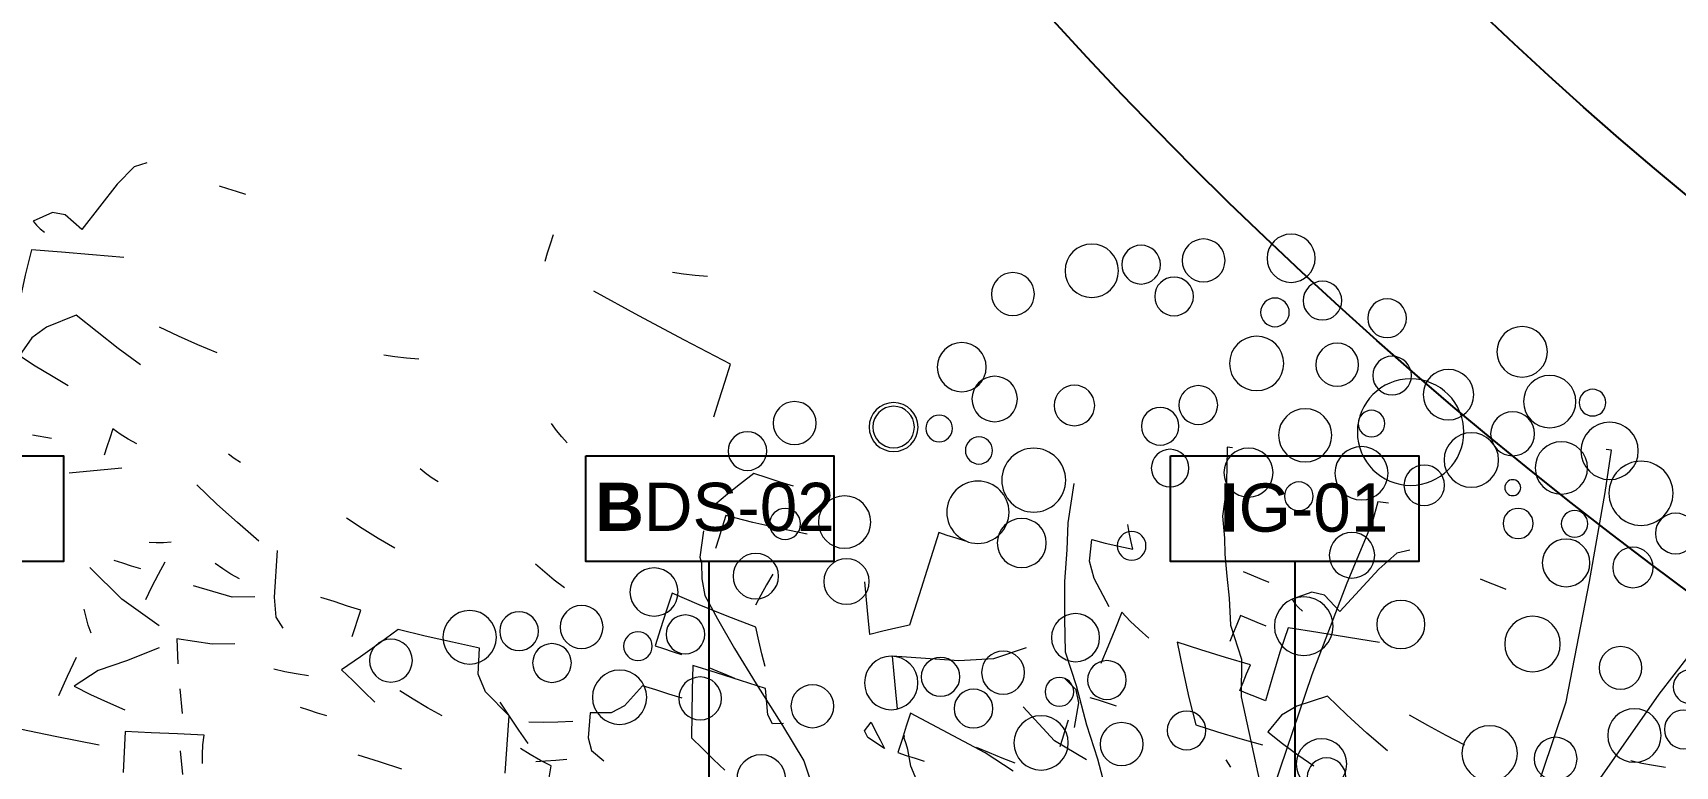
# Model space of a CAD drawing. Header units: metres. Extents: x -325 to 301, y -147 to 149.
# Drawn here: x 15.595 to 16.874, y 82.159 to 82.729 of the extents above; entities that cross this region are included whole.
import ezdxf

# ---------------------------------------------------------------- set-up
doc = ezdxf.new("R2010")
doc.units = ezdxf.units.M
doc.layers.add('-AUX-QAD', color=5, linetype='Continuous', plot=False)
doc.layers.add('-AUX_MON', color=3, linetype='Continuous', plot=False)
doc.layers.add('0-TX-1_25', color=7, linetype='Continuous', true_color=0x3f4f7f)
for name, color, linetype, lineweight in [('05-VEG-gris 50%', 253, 'Continuous', 18), ('05-VEG-sec plano 2_', 251, 'Continuous', 18), ('1-CM', 7, 'Continuous', 0)]:
    doc.layers.add(name, color=color, linetype=linetype, lineweight=lineweight)
for name, color, linetype in [('10-DET_TERRENY_compactat', 252, 'Continuous'), ('A-KEYPLAN_HATCH', 7, 'Continuous'), ('A_TEXT_2', 7, 'Continuous')]:
    doc.layers.add(name, color=color, linetype=linetype)
doc.styles.get("Standard").update_dxf_attribs({"font": 'arial.ttf'})

# ---------------------------------------------------------------- blocks, each defined once
blk = doc.blocks.new('arbusto')
at = {"color": 0}
for p, q in [((84.9598, 110.0241), (84.9602, 110.0311)), ((85.0753, 110.029), (85.0665, 110.0276)), ((84.959, 110.0111), (84.9593, 110.0174)), ((84.9593, 110.0174), (84.9598, 110.0241)), ((85.0581, 110.0264), (85.05, 110.0256)), ((85.0665, 110.0276), (85.0581, 110.0264)), ((84.6633, 110.0093), (84.6552, 110.0042)), ((84.7245, 110.0055), (84.7182, 110.0059)), ((84.7312, 110.0051), (84.7245, 110.0055)), ((84.7381, 110.0047), (84.7312, 110.0051)), ((84.6552, 110.0042), (84.6465, 109.9891)), ((85.0341, 109.9895), (84.9983, 109.9987)), ((84.6465, 109.9891), (84.6297, 109.9512)), ((85.0703, 109.9805), (85.0341, 109.9895)), ((85.1068, 109.972), (85.0703, 109.9805)), ((85.106, 109.9583), (85.1068, 109.972)), ((84.4677, 109.9562), (84.465, 109.9613)), ((84.6063, 109.9578), (84.5944, 109.9484)), ((84.6155, 109.9586), (84.6063, 109.9578)), ((84.6297, 109.9512), (84.6155, 109.9586)), ((85.1052, 109.9451), (85.106, 109.9583)), ((84.4639, 109.9444), (84.474, 109.9457)), ((84.4706, 109.951), (84.4677, 109.9562)), ((84.474, 109.9457), (84.4706, 109.951)), ((84.5611, 109.9554), (84.5548, 109.9558)), ((84.5678, 109.955), (84.5611, 109.9554)), ((84.5748, 109.9546), (84.5678, 109.955)), ((84.5944, 109.9484), (84.5973, 109.9462)), ((84.5973, 109.9462), (84.6005, 109.9443)), ((85.1044, 109.9321), (85.1052, 109.9451)), ((84.4438, 109.9426), (84.4538, 109.9433)), ((84.4473, 109.9275), (84.4438, 109.9426)), ((84.4538, 109.9433), (84.4639, 109.9444)), ((84.6005, 109.9443), (84.6041, 109.9428)), ((84.6417, 109.9354), (84.6197, 109.9318)), ((84.664, 109.9391), (84.6417, 109.9354)), ((84.4544, 109.9167), (84.4473, 109.9275)), ((84.5629, 109.9253), (84.5625, 109.9183)), ((84.5692, 109.9249), (84.5629, 109.9253)), ((84.576, 109.9245), (84.5692, 109.9249)), ((84.5829, 109.924), (84.576, 109.9245)), ((84.6197, 109.9318), (84.5982, 109.9281)), ((84.5982, 109.9281), (84.5983, 109.9094)), ((84.4713, 109.9008), (84.4544, 109.9167)), ((84.5621, 109.9116), (84.5617, 109.9053)), ((84.5625, 109.9183), (84.5621, 109.9116)), ((84.8711, 109.9176), (84.863, 109.9168)), ((84.8794, 109.9189), (84.8711, 109.9176)), ((84.8882, 109.9203), (84.8794, 109.9189)), ((84.4812, 109.9002), (84.4804, 109.8865)), ((84.489, 109.896), (84.4812, 109.9002)), ((84.5983, 109.9094), (84.5989, 109.891)), ((84.9969, 109.8949), (84.9921, 109.8989)), ((85.1425, 109.8997), (85.1349, 109.8901)), ((85.1524, 109.8991), (85.1425, 109.8997)), ((85.1624, 109.8984), (85.1524, 109.8991)), ((85.1724, 109.8978), (85.1624, 109.8984)), ((84.4804, 109.8865), (84.4796, 109.8733)), ((84.4971, 109.8923), (84.489, 109.896)), ((84.5056, 109.8887), (84.4971, 109.8923)), ((84.5439, 109.8927), (84.5259, 109.8925)), ((84.5259, 109.8925), (84.5361, 109.8748)), ((84.5623, 109.8933), (84.5439, 109.8927)), ((84.5811, 109.8941), (84.5623, 109.8933)), ((84.5802, 109.8804), (84.5806, 109.8871)), ((84.5806, 109.8871), (84.5811, 109.8941)), ((84.5989, 109.891), (84.5998, 109.8729)), ((84.6409, 109.8904), (84.6223, 109.8767)), ((84.6585, 109.8824), (84.6409, 109.8904)), ((84.7163, 109.8938), (84.7014, 109.8967)), ((84.7312, 109.8912), (84.7163, 109.8938)), ((84.7461, 109.889), (84.7312, 109.8912)), ((85.0017, 109.8913), (84.9969, 109.8949)), ((85.0065, 109.888), (85.0017, 109.8913)), ((85.1349, 109.8901), (85.1276, 109.8805)), ((85.2822, 109.8911), (85.2807, 109.8674)), ((85.2885, 109.8907), (85.2822, 109.8911)), ((85.2952, 109.8903), (85.2885, 109.8907)), ((85.3022, 109.8899), (85.2952, 109.8903)), ((84.5361, 109.8748), (84.5468, 109.8574)), ((84.5798, 109.8741), (84.5802, 109.8804)), ((84.5861, 109.8737), (84.5798, 109.8741)), ((84.6223, 109.8767), (84.6139, 109.8668)), ((84.6763, 109.8745), (84.6585, 109.8824)), ((84.6946, 109.8671), (84.6763, 109.8745)), ((85.1276, 109.8805), (85.1207, 109.8709)), ((84.4796, 109.8733), (84.4788, 109.8603)), ((84.5928, 109.8733), (84.5861, 109.8737)), ((84.5998, 109.8729), (84.5928, 109.8733)), ((84.6139, 109.8668), (84.6086, 109.8523)), ((85.1303, 109.8653), (85.1298, 109.8567)), ((85.1504, 109.8654), (85.1303, 109.8653)), ((85.1704, 109.8659), (85.1504, 109.8654)), ((85.1905, 109.8667), (85.1704, 109.8659)), ((85.2807, 109.8674), (85.2793, 109.8442)), ((84.5468, 109.8574), (84.5577, 109.8404)), ((84.6086, 109.8523), (84.6213, 109.8478)), ((85.1298, 109.8567), (85.1293, 109.8484)), ((84.4681, 109.8365), (84.4576, 109.8416)), ((84.5577, 109.8404), (84.5741, 109.8407)), ((84.5741, 109.8407), (84.5909, 109.8414)), ((84.5909, 109.8414), (84.6079, 109.8423)), ((84.6213, 109.8478), (84.6344, 109.8438)), ((84.6344, 109.8438), (84.6479, 109.8399)), ((84.9135, 109.8416), (84.9086, 109.8439)), ((84.9184, 109.8396), (84.9135, 109.8416)), ((84.9233, 109.838), (84.9184, 109.8396)), ((85.1293, 109.8484), (85.1288, 109.8404)), ((85.2435, 109.8314), (85.2392, 109.8436)), ((85.2793, 109.8442), (85.2779, 109.8212)), ((84.4728, 109.8284), (84.4681, 109.8365)), ((84.4757, 109.8104), (84.4728, 109.8284)), ((85.1734, 109.8326), (85.1709, 109.8241)), ((85.2477, 109.8194), (85.2435, 109.8314)), ((84.5915, 109.8196), (84.5867, 109.8236)), ((84.6866, 109.8175), (84.6861, 109.8105)), ((84.6927, 109.8151), (84.6866, 109.8175)), ((84.6993, 109.813), (84.6927, 109.8151)), ((84.7768, 109.8182), (84.7719, 109.8203)), ((84.7817, 109.8166), (84.7768, 109.8182)), ((85.1687, 109.8159), (85.1669, 109.808)), ((85.1709, 109.8241), (85.1687, 109.8159)), ((85.252, 109.8078), (85.2477, 109.8194)), ((85.2689, 109.8168), (85.2604, 109.8123)), ((85.2779, 109.8212), (85.2689, 109.8168)), ((85.3634, 109.826), (85.3425, 109.8126)), ((84.4651, 109.7968), (84.4358, 109.8128)), ((84.6857, 109.8038), (84.6853, 109.7975)), ((84.6861, 109.8105), (84.6857, 109.8038)), ((84.7062, 109.8113), (84.6993, 109.813)), ((85.2604, 109.8123), (85.252, 109.8078)), ((85.3187, 109.805), (85.2714, 109.7966)), ((85.3425, 109.8126), (85.3187, 109.805)), ((84.4913, 109.7912), (84.4651, 109.7968)), ((84.6454, 109.8), (84.6316, 109.7988)), ((84.7, 109.7916), (84.6878, 109.7873)), ((84.7727, 109.7834), (84.7552, 109.7932)), ((84.8784, 109.792), (84.8656, 109.7965)), ((84.8914, 109.7879), (84.8784, 109.792)), ((85.0138, 109.7937), (85.006, 109.7978)), ((85.0218, 109.7899), (85.0138, 109.7937)), ((85.1064, 109.8017), (85.1055, 109.788)), ((85.1275, 109.7984), (85.1064, 109.8017)), ((85.1491, 109.7954), (85.1275, 109.7984)), ((85.171, 109.7927), (85.1491, 109.7954)), ((85.1754, 109.7837), (85.171, 109.7927)), ((85.2714, 109.7966), (85.2756, 109.7843)), ((85.4233, 109.8023), (85.417, 109.8026)), ((85.43, 109.8018), (85.4233, 109.8023)), ((85.437, 109.8014), (85.43, 109.8018)), ((84.6757, 109.7831), (84.6641, 109.7788)), ((84.6878, 109.7873), (84.6757, 109.7831)), ((84.7904, 109.7741), (84.7727, 109.7834)), ((84.9049, 109.784), (84.8914, 109.7879)), ((85.0303, 109.7863), (85.0218, 109.7899)), ((85.1055, 109.788), (85.1047, 109.7748)), ((85.1799, 109.7752), (85.1754, 109.7837)), ((85.2756, 109.7843), (85.2799, 109.7723)), ((85.4054, 109.7763), (85.4058, 109.7833)), ((84.4234, 109.7735), (84.4134, 109.7741)), ((84.4334, 109.7729), (84.4234, 109.7735)), ((84.4433, 109.7723), (84.4334, 109.7729)), ((84.8086, 109.7649), (84.7904, 109.7741)), ((85.1047, 109.7748), (85.1039, 109.7618)), ((85.1844, 109.7668), (85.1799, 109.7752)), ((85.2799, 109.7723), (85.2842, 109.7607)), ((85.4046, 109.7633), (85.405, 109.7696)), ((85.405, 109.7696), (85.4054, 109.7763)), ((84.2188, 109.7661), (84.2125, 109.7664)), ((84.2256, 109.7656), (84.2188, 109.7661)), ((84.2325, 109.7652), (84.2256, 109.7656)), ((85.1039, 109.7618), (85.1102, 109.7614)), ((85.1102, 109.7614), (85.1169, 109.761)), ((85.1169, 109.761), (85.1239, 109.7605)), ((85.2942, 109.7601), (85.2936, 109.7501)), ((85.3534, 109.7455), (85.2942, 109.7601)), ((83.8996, 109.7137), (83.8907, 109.7462)), ((84.7372, 109.7455), (84.7322, 109.7445)), ((84.7423, 109.747), (84.7372, 109.7455)), ((84.7475, 109.7486), (84.7423, 109.747)), ((85.1336, 109.7549), (85.1375, 109.7377)), ((85.1516, 109.7538), (85.1336, 109.7549)), ((85.1698, 109.7527), (85.1516, 109.7538)), ((85.1885, 109.7516), (85.1698, 109.7527)), ((85.1948, 109.7337), (85.1885, 109.7516)), ((85.2651, 109.7396), (85.2683, 109.7467)), ((85.2683, 109.7467), (85.273, 109.7414)), ((85.2936, 109.7501), (85.293, 109.7401)), ((85.3763, 109.7376), (85.3534, 109.7455)), ((84.7465, 109.7336), (84.744, 109.7238)), ((84.7882, 109.7391), (84.7821, 109.7415)), ((84.7949, 109.737), (84.7882, 109.7391)), ((84.8017, 109.7353), (84.7949, 109.737)), ((84.8719, 109.736), (84.8619, 109.7366)), ((84.8819, 109.7353), (84.8719, 109.736)), ((84.8919, 109.7347), (84.8819, 109.7353)), ((84.8914, 109.7278), (84.8919, 109.7347)), ((85.1375, 109.7377), (85.1415, 109.7207)), ((85.1996, 109.7282), (85.1948, 109.7337)), ((85.2687, 109.7355), (85.2651, 109.7396)), ((85.2824, 109.7308), (85.2687, 109.7355)), ((85.273, 109.7414), (85.2777, 109.7361)), ((85.2777, 109.7361), (85.2824, 109.7308)), ((85.293, 109.7401), (85.2923, 109.7302)), ((84.7173, 109.7254), (84.711, 109.7258)), ((84.724, 109.725), (84.7173, 109.7254)), ((84.7309, 109.7246), (84.724, 109.725)), ((84.744, 109.7238), (84.7416, 109.7139)), ((84.7998, 109.7211), (84.7709, 109.7221)), ((84.8156, 109.7253), (84.7998, 109.7211)), ((84.8906, 109.7148), (84.891, 109.721)), ((84.891, 109.721), (84.8914, 109.7278)), ((84.9215, 109.7279), (84.9107, 109.7148)), ((84.9416, 109.728), (84.9215, 109.7279)), ((84.9616, 109.7285), (84.9416, 109.728)), ((84.9817, 109.7292), (84.9616, 109.7285)), ((84.9852, 109.7108), (84.9817, 109.7292)), ((85.1021, 109.7318), (85.0932, 109.7146)), ((85.1121, 109.7312), (85.1021, 109.7318)), ((85.1221, 109.7306), (85.1121, 109.7312)), ((85.132, 109.73), (85.1221, 109.7306)), ((85.1415, 109.7207), (85.1455, 109.7041)), ((85.2072, 109.7304), (85.1996, 109.7282)), ((85.2923, 109.7302), (85.2986, 109.7298)), ((85.2986, 109.7298), (85.3054, 109.7294)), ((85.3054, 109.7294), (85.3123, 109.7289)), ((83.9053, 109.7004), (83.8996, 109.7137)), ((84.7231, 109.7002), (84.695, 109.7166)), ((84.7416, 109.7139), (84.7397, 109.704)), ((84.9107, 109.7148), (84.8999, 109.7022)), ((84.9936, 109.6999), (84.9852, 109.7108)), ((85.0932, 109.7146), (85.085, 109.7073)), ((83.9126, 109.6947), (83.9053, 109.7004)), ((84.7538, 109.6881), (84.7231, 109.7002)), ((84.8999, 109.7022), (84.8891, 109.6898)), ((85.0142, 109.6871), (84.9936, 109.6999)), ((85.085, 109.7073), (85.0703, 109.7037)), ((85.0703, 109.7037), (85.0733, 109.6857)), ((85.1455, 109.7041), (85.1551, 109.6985)), ((85.1551, 109.6985), (85.1648, 109.6929)), ((84.0874, 109.687), (84.0779, 109.6946)), ((84.097, 109.6797), (84.0874, 109.687)), ((84.7013, 109.6813), (84.6986, 109.6865)), ((84.7942, 109.6847), (84.7684, 109.6822)), ((84.81, 109.6889), (84.7942, 109.6847)), ((84.8891, 109.6898), (84.8988, 109.6842)), ((85.0179, 109.6669), (85.0142, 109.6871)), ((85.0393, 109.6886), (85.0292, 109.6862)), ((85.0495, 109.6913), (85.0393, 109.6886)), ((85.0597, 109.6944), (85.0495, 109.6913)), ((85.0733, 109.6857), (85.078, 109.6776)), ((85.1648, 109.6929), (85.1745, 109.6873)), ((84.0179, 109.6763), (84.0068, 109.6789)), ((84.0295, 109.6738), (84.0179, 109.6763)), ((84.0414, 109.6718), (84.0295, 109.6738)), ((84.1066, 109.6728), (84.097, 109.6797)), ((84.7042, 109.6761), (84.7013, 109.6813)), ((84.7076, 109.6709), (84.7042, 109.6761)), ((84.7684, 109.6822), (84.7737, 109.6649)), ((84.8988, 109.6842), (84.9085, 109.6786)), ((84.9085, 109.6786), (84.9181, 109.673)), ((85.078, 109.6776), (85.0884, 109.6726)), ((83.9238, 109.6653), (83.9157, 109.6645)), ((83.9322, 109.6665), (83.9238, 109.6653)), ((83.941, 109.6679), (83.9322, 109.6665)), ((84.1224, 109.6648), (84.116, 109.6622)), ((84.1294, 109.6677), (84.1224, 109.6648)), ((84.1365, 109.6709), (84.1294, 109.6677)), ((84.7578, 109.6728), (84.7372, 109.658)), ((85.0217, 109.6466), (85.0179, 109.6669)), ((85.0358, 109.6638), (85.0279, 109.6663)), ((85.044, 109.6616), (85.0358, 109.6638)), ((85.0526, 109.6597), (85.044, 109.6616)), ((84.7014, 109.6513), (84.6985, 109.6364)), ((84.7372, 109.658), (84.7191, 109.6463)), ((84.8733, 109.6557), (84.867, 109.6561)), ((84.88, 109.6553), (84.8733, 109.6557)), ((84.887, 109.6549), (84.88, 109.6553)), ((85.0533, 109.651), (85.0526, 109.6597)), ((84.7191, 109.6463), (84.7052, 109.631)), ((84.7794, 109.6478), (84.7853, 109.6311)), ((84.6985, 109.6364), (84.6959, 109.6215)), ((84.7052, 109.631), (84.7181, 109.6282)), ((84.7181, 109.6282), (84.7312, 109.6257)), ((84.7312, 109.6257), (84.7448, 109.6235)), ((84.9319, 109.6321), (84.9157, 109.6331)), ((84.9487, 109.631), (84.9319, 109.6321)), ((84.7857, 109.616), (84.7672, 109.6121)), ((84.8047, 109.6199), (84.7857, 109.616)), ((84.8055, 109.6128), (84.8047, 109.6199)), ((84.7672, 109.6121), (84.7488, 109.6083)), ((84.7488, 109.6083), (84.7547, 109.5793)), ((84.8069, 109.606), (84.8055, 109.6128)), ((84.8084, 109.5996), (84.8069, 109.606)), ((84.7008, 109.5925), (84.6689, 109.5912)), ((84.733, 109.5942), (84.7008, 109.5925)), ((83.878, 109.5716), (83.8709, 109.5871))]:
    blk.add_line(p, q, dxfattribs=at)
blk = doc.blocks.new('ccddddddddddd')
for points in [[(92.1712, 14.4553), (92.1602, 14.5428), (92.1493, 14.718), (92.0836, 15.0246), (91.9959, 15.3969), (91.9083, 15.813), (91.7769, 16.2947), (91.6454, 16.7984), (91.4921, 17.3458), (91.3606, 17.9152), (91.2292, 18.5284), (91.1196, 19.1415), (91.0977, 19.6452), (91.0868, 20.0174), (91.0868, 20.1926), (91.1087, 20.1926)], [(90.2324, 20.0174), (90.2543, 20.0174), (90.3529, 19.9299), (90.4186, 19.7766), (90.5501, 19.5795), (90.7472, 19.2291), (90.9663, 18.7911), (91.2292, 18.2656), (91.514, 17.6524), (91.7769, 17.0831), (91.974, 16.5794), (92.1274, 16.0757), (92.3245, 15.5283), (92.456, 15.1341), (92.4779, 14.8713), (92.5436, 14.6742), (92.6093, 14.5209), (92.6203, 14.4334)], [(92.6312, 19.9737), (92.6531, 19.9737), (92.6422, 19.8861), (92.6312, 19.7985), (92.6312, 19.689), (92.6093, 19.6014), (92.5984, 19.5357), (92.5765, 19.4481), (92.5546, 19.3605), (92.5327, 19.251), (92.4669, 19.1196), (92.445, 18.9663), (92.3793, 18.7911), (92.3136, 18.6159)], [(91.9631, 19.8423), (92.0069, 19.8423), (92.0178, 19.7547), (92.0836, 19.4919), (92.1712, 19.0977), (92.2588, 18.6159), (92.3245, 18.0247), (92.3903, 17.3239), (92.4122, 16.4699), (92.4122, 15.5721), (92.4012, 14.8056), (92.3355, 14.3239), (92.3136, 14.1049), (92.3245, 14.0939)], [(93.2556, 19.7328), (93.2556, 19.5685), (93.2446, 19.459), (93.2337, 19.3276), (93.2118, 19.1744), (93.1899, 19.043), (93.1241, 18.9116), (93.0584, 18.7583), (92.9927, 18.6269), (92.927, 18.4736)], [(94.734, 19.3167), (94.734, 19.2072), (94.7231, 19.1853), (94.7121, 19.1196), (94.6902, 19.0539), (94.6245, 18.9663), (94.5369, 18.8568), (94.4273, 18.7254), (94.2959, 18.5722), (94.1863, 18.4408), (94.0987, 18.2656)], [(93.6825, 18.3751), (93.7482, 18.4846), (93.7701, 18.5503), (93.7811, 18.5722), (93.792, 18.5941), (93.792, 18.605)]]:
    blk.add_lwpolyline(points)
for centre, radius in [((92.5073, 20.7801), 0.0991), ((92.862, 20.7182), 0.0883), ((92.354, 20.6268), 0.0797), ((93.114, 20.6635), 0.0797), ((93.3111, 20.6087), 0.11), ((91.5105, 20.5392), 0.1039), ((92.0801, 20.594), 0.0797), ((92.9606, 20.554), 0.0797), ((92.5402, 20.5502), 0.059), ((93.6178, 20.4664), 0.0883), ((91.1929, 20.375), 0.0548), ((91.3681, 20.3531), 0.1078), ((91.7844, 20.3203), 0.1039), ((92.0254, 20.364), 0.0797), ((92.2554, 20.375), 0.0883), ((92.584, 20.3312), 0.1117), ((91.9158, 20.1451), 0.219), ((91.0943, 20.1889), 0.1179), ((91.4996, 20.1998), 0.0903), ((92.0801, 20.156), 0.0547), ((92.7963, 20.1269), 0.0797), ((93.7821, 20.1379), 0.1009), ((90.941, 20.0356), 0.1319), ((91.2805, 20.0903), 0.1078), ((91.6518, 20.0684), 0.1122), ((92.343, 20.0684), 0.1095), ((92.9387, 20.0174), 0.0774), ((93.3002, 20.0503), 0.0834), ((93.6288, 20.0284), 0.0936), ((91.4667, 19.9808), 0.0328), ((91.8282, 19.937), 0.0834), ((92.0911, 19.948), 0.1095), ((90.7756, 19.8932), 0.0836), ((92.5511, 19.8823), 0.1009), ((94.0231, 19.8532), 0.1009), ((94.0231, 19.8532), 0.0855), ((91.1929, 19.8713), 0.0548), ((91.4229, 19.8385), 0.062), ((92.3321, 19.8166), 0.059), ((92.873, 19.8532), 0.0774), ((93.8369, 19.8751), 0.0548), ((94.4284, 19.8094), 0.0883), ((90.9289, 19.729), 0.0834), ((91.2038, 19.7071), 0.098), ((93.4207, 19.7218), 0.1314), ((93.6617, 19.8094), 0.0558), ((94.6037, 19.6671), 0.0797), ((92.0801, 19.6086), 0.0936), ((93.6288, 19.5576), 0.1282), ((93.6288, 19.5576), 0.1282), ((92.9825, 19.5138), 0.059), ((93.4316, 19.459), 0.1009), ((94.1655, 19.4371), 0.1078), ((91.2915, 19.3567), 0.1143), ((90.9191, 19.3129), 0.0876), ((91.8392, 19.3567), 0.0991), ((92.2335, 19.291), 0.1209), ((94.4065, 19.3933), 0.0639), ((90.6249, 19.2781), 0.0692), ((94.1217, 19.1963), 0.0936), ((93.1555, 19.1064), 0.0991), ((94.4941, 19.1634), 0.0936), ((90.6243, 19.1009), 0.0797), ((90.8215, 19.0462), 0.11), ((94.8987, 19.0373), 0.0991), ((91.1282, 18.9038), 0.0883), ((91.3999, 18.8859), 0.1139), ((93.0021, 18.9531), 0.0797), ((93.4293, 18.9203), 0.0883), ((93.1883, 18.8765), 0.059), ((93.6812, 18.8655), 0.0797), ((94.7454, 18.884), 0.0797), ((95.1726, 18.8511), 0.0883), ((92.6474, 18.7961), 0.0797), ((93.8784, 18.8108), 0.11), ((94.9316, 18.8073), 0.059), ((95.4245, 18.7964), 0.0797), ((92.0778, 18.7413), 0.1039), ((92.9035, 18.7013), 0.0883), ((93.5279, 18.7561), 0.0797), ((95.6217, 18.7417), 0.11), ((92.0495, 18.6904), 0.0797), ((93.2321, 18.6575), 0.1117), ((94.1851, 18.6685), 0.0883), ((94.6468, 18.6322), 0.0883), ((95.2712, 18.6869), 0.0797), ((94.9754, 18.5884), 0.1117), ((95.9284, 18.5993), 0.0883), ((94.3494, 18.34), 0.1009)]:
    blk.add_circle(centre, radius)
blk = doc.blocks.new('hatch keyplan 2')
at = {"layer": 'A-KEYPLAN_HATCH'}
blk.add_lwpolyline([(0, 0.005477), (0.012875, 0.005477), (0.012875, 0), (0, 0)], close=True, dxfattribs=at)
blk = doc.blocks.new('hatch keyplan')
at = {"layer": 'A-KEYPLAN_HATCH'}
blk.add_blockref('hatch keyplan 2', (1.43058, 0.852147), dxfattribs=at)
blk = doc.blocks.new('T-01')
at = {"layer": 'A-KEYPLAN_HATCH'}
blk.add_blockref('hatch keyplan', (-1.43058, -0.852147), dxfattribs=at)
at = {"layer": 'A_TEXT_2', "insert": (-0.000798, 0.004084), "char_height": 0.0025, "attachment_point": 1}
blk.add_mtext_dynamic_manual_height_columns('\\pi0.00405;{\\fArial|b1|i0|c0|p34;T}-01', width=0.01456192, gutter_width=0.015, heights=[0], dxfattribs=at)
blk = doc.blocks.new('B-DS02')
at = {"layer": 'A-KEYPLAN_HATCH'}
blk.add_blockref('hatch keyplan', (-1.43058, -0.852147), dxfattribs=at)
at = {"layer": 'A_TEXT_2', "insert": (-0.000798, 0.004084), "char_height": 0.0025, "attachment_point": 1}
blk.add_mtext_dynamic_manual_height_columns('\\pi0.00129;{\\fArial|b1|i0|c0|p34;B}DS-02', width=0.01456192, gutter_width=0.015, heights=[0], dxfattribs=at)
blk = doc.blocks.new('IG01')
at = {"layer": 'A-KEYPLAN_HATCH', "xscale": 10, "yscale": 10, "zscale": 10}
blk.add_blockref('hatch keyplan', (-14.3058, -8.52147), dxfattribs=at)
at = {"layer": 'A_TEXT_2', "insert": (-0.00798, 0.04046), "char_height": 0.025, "attachment_point": 1}
blk.add_mtext_dynamic_manual_height_columns('\\pi0.03354;{\\fArial|b1|i0|c0|p34;I}G-01', width=0.1456192, gutter_width=0.15, heights=[0], dxfattribs=at)

msp = doc.modelspace()

# ---------------------------------------------------------------- hatches: boundary and pattern name
at = {"layer": '10-DET_TERRENY_compactat'}
h = msp.add_hatch(dxfattribs=at)
h.set_pattern_fill('HEX', color=256, scale=0.002, angle=0.5782)
h.set_pattern_definition([(0.578232, (0, -10), (-0.0001109957, 0.0109979625), [0.00635, -0.0127]), (120.578232, (0, -10), (-0.0094690171, -0.0055951064), [0.00635, -0.0127]), (60.578232, (0.00635, -9.999936), (-0.0095800128, 0.0054028561), [0.00635, -0.0127])])
edge = h.paths.add_edge_path(flags=16)
edge.add_arc((18.169, 80.7211), 0.0191, 0, 360)
edge = h.paths.add_edge_path(flags=16)
edge.add_arc((17.8473, 80.822), 0.0191, 0, 360)
edge = h.paths.add_edge_path(flags=16)
edge.add_arc((16.6231, 81.2256), 0.0191, 0, 360)
edge = h.paths.add_edge_path(flags=16)
edge.add_arc((16.2445, 81.3465), 0.0191, 0, 360)
edge = h.paths.add_edge_path(flags=16)
edge.add_arc((15.7756, 81.4967), 0.0191, 0, 360)
edge = h.paths.add_edge_path(flags=16)
edge.add_arc((15.399, 81.6181), 0.0191, 0, 360)
edge = h.paths.add_edge_path(flags=16)
edge.add_arc((15.0204, 81.7402), 0.0191, 0, 360)
edge = h.paths.add_edge_path(flags=16)
edge.add_arc((14.5514, 81.8935), 0.0191, 0, 360)
edge = h.paths.add_edge_path(flags=16)
edge.add_arc((20.169, 80.7211), 0.0191, 0, 360)
edge = h.paths.add_edge_path(flags=16)
edge.add_arc((19.669, 80.7211), 0.0191, 0, 360)
edge = h.paths.add_edge_path(flags=16)
edge.add_arc((19.169, 80.7211), 0.0191, 0, 360)
edge = h.paths.add_edge_path(flags=16)
edge.add_arc((18.669, 80.7211), 0.0191, 0, 360)
edge = h.paths.add_edge_path()
edge.add_line((17.5244, 80.9563), (17.5244, 80.9059))
edge.add_arc((-145.9364, -420.796), 527.6592, 71.881157, 71.953735, ccw=False)
edge.add_line((18.1598, 80.6985), (20.5286, 80.6985))
edge.add_line((20.5286, 80.6985), (20.5286, 80.7485))
edge.add_line((20.5286, 80.7485), (18.1677, 80.7485))
edge.add_line((18.1677, 80.7485), (17.5244, 80.9563))
edge = h.paths.add_edge_path()
edge.add_line((17.4786, 80.925), (17.4589, 80.9424))
edge.add_arc((17.4485, 80.9599), 0.0204, 30.4281, 301.003, ccw=False)
edge.add_line((17.466, 80.9702), (17.0135, 81.1213))
edge.add_arc((16.9997, 81.108), 0.0191, -259.7642, 43.9597, ccw=False)
edge.add_line((16.9963, 81.1269), (14.526, 81.9248))
edge.add_line((14.526, 81.9248), (14.3634, 81.9248))
edge.add_line((14.3634, 81.9248), (14.3634, 81.8967))
edge.add_line((14.3634, 81.8967), (14.4575, 81.8946))
edge.add_arc((-666.8326, -2046.0074), 2234.306, 72.1651353, 72.2464994, ccw=False)
edge = h.paths.add_edge_path(flags=17)
edge.add_line((17.4786, 80.9709), (17.4786, 80.971))
edge.add_line((17.4786, 80.971), (17.4779, 80.9713))
edge.add_arc((17.4687, 80.9545), 0.0191, 58.6235, 61.0692, ccw=False)

# ---------------------------------------------------------------- linework, layer by layer
at = {"layer": '-AUX-QAD'}
for centre, radius in [((18.8197, 84.9467), 3.2831), ((18.8197, 84.9467), 3.0405), ((16.8976, 80.8283), 4.4232), ((16.8976, 80.8283), 4.2075)]:
    msp.add_circle(centre, radius, dxfattribs=at)
at = {"layer": '-AUX_MON'}
for radius in [2.8823, 2.6397]:
    msp.add_circle((18.8197, 84.9467), radius, dxfattribs=at)
at = {"layer": '0-TX-1_25'}
for points in [[(16.122, 80.6918), (16.122, 82.3182)], [(16.5777, 82.3182), (16.5777, 80.4671)]]:
    msp.add_lwpolyline(points, dxfattribs=at)

# ---------------------------------------------------------------- block references
at = {"layer": '0-TX-1_25', "xscale": 15, "yscale": 15, "zscale": 15}
for name, p in [('T-01', (15.4263, 82.3182)), ('B-DS02', (16.0259, 82.3182))]:
    msp.add_blockref(name, p, dxfattribs=at)
at = {"layer": '05-VEG-gris 50%', "xscale": 1.080001674432827, "yscale": 1.080001674432827, "zscale": 1.080001674432827, "rotation": 345.7981080366741}
msp.add_blockref('arbusto', (-102.1067, -10.1177), dxfattribs=at)
at = {"layer": '05-VEG-sec plano 2_'}
for name, p, xscale, yscale, zscale, rotation in [('arbusto', (-108.1477, -0.7254), 1.080001674432827, 1.080001674432827, 1.080001674432827, 341.2219139133144), ('ccddddddddddd', (33.3056, 76.0959, 0), -0.1891516853244664, 0.1891516853244665, 0.1891516853244665, 351.5533585797852)]:
    msp.add_blockref(name, p, dxfattribs=dict(at, xscale=xscale, yscale=yscale, zscale=zscale, rotation=rotation))
at = {"layer": '1-CM', "xscale": 1.5, "yscale": 1.5, "zscale": 1.5}
msp.add_blockref('IG01', (16.4811, 82.3182), dxfattribs=at)

doc.saveas('drawing.dxf')
